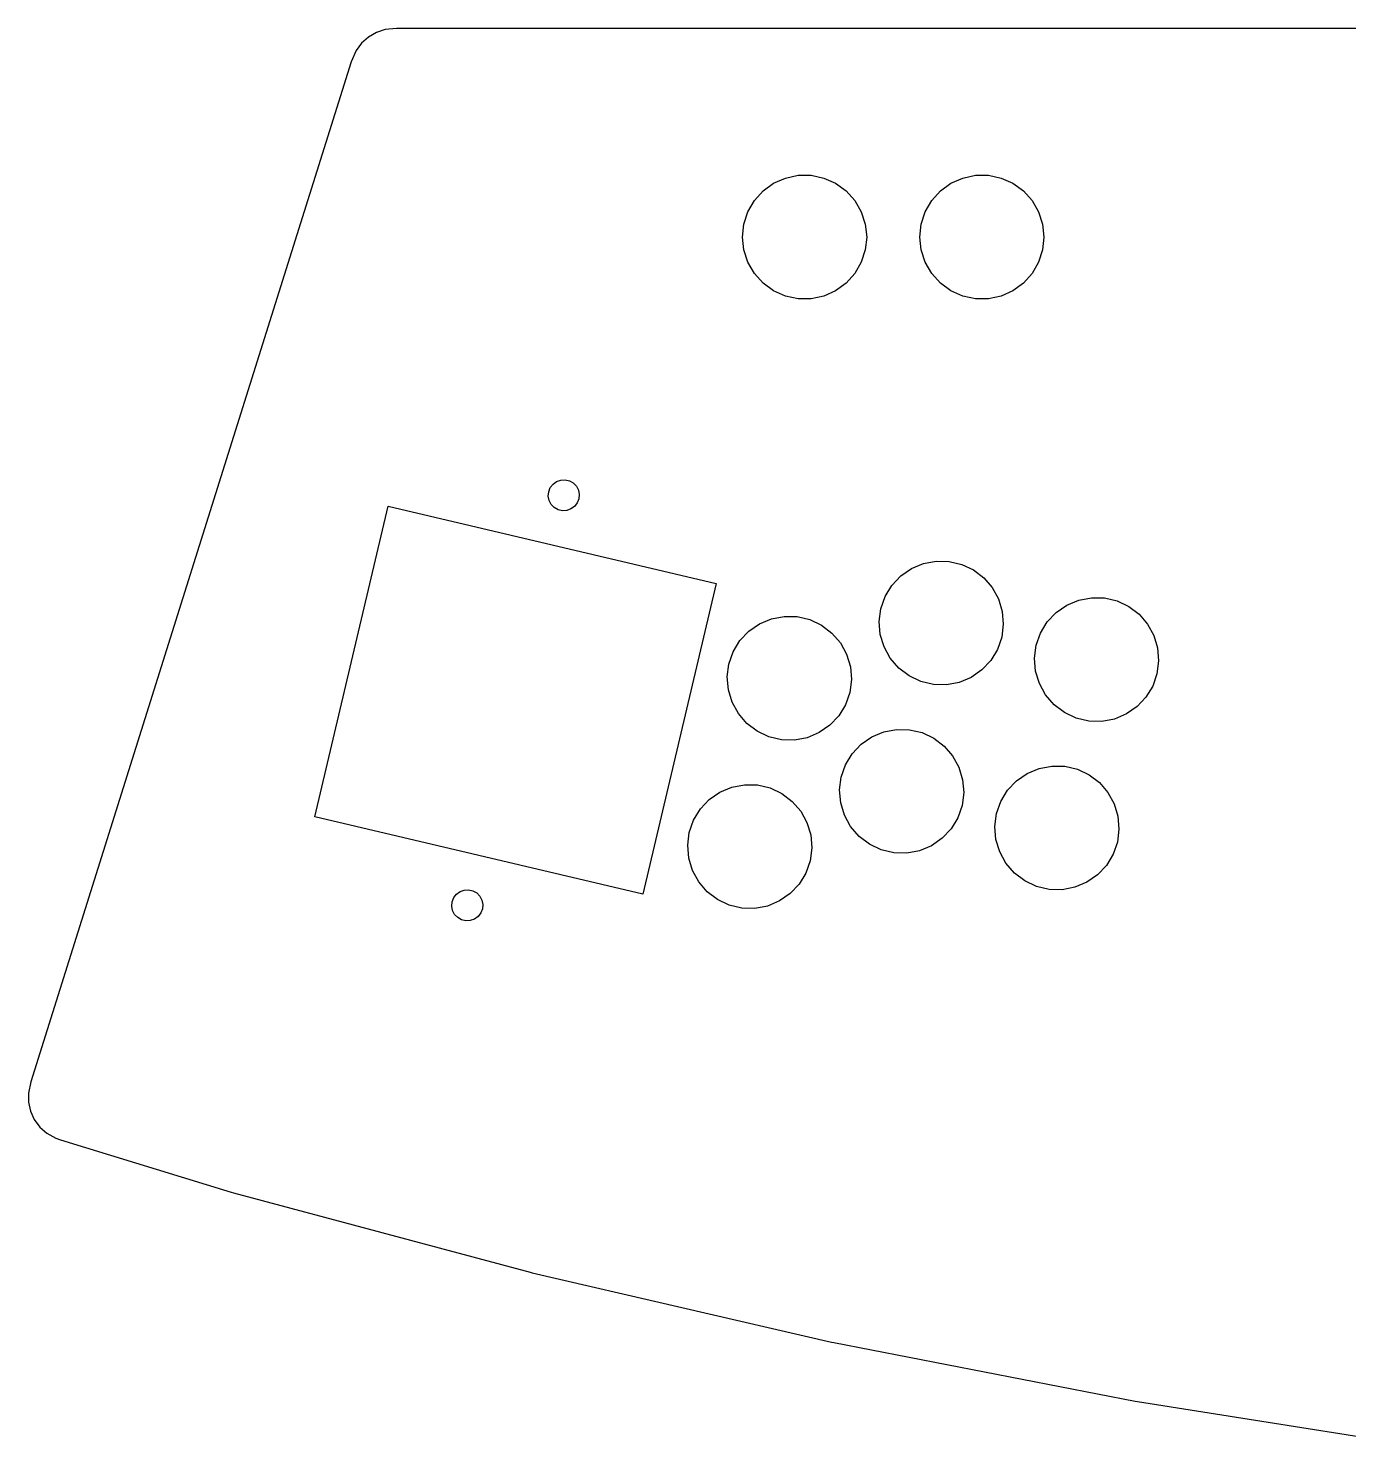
# Model space of a CAD drawing. Header units: metres. Extents: x -612 to 612, y -340 to 1400.
# Drawn here: x -612.3 to -314.4, y 1079.5 to 1400 of the extents above; entities that cross this region are included whole.
import ezdxf

# ---------------------------------------------------------------- set-up
doc = ezdxf.new("R2010")
doc.units = ezdxf.units.M

msp = doc.modelspace()

# ---------------------------------------------------------------- linework, layer by layer
for p, q in [((-535.553, 1398.05), (-537.098, 1396.65)), ((-533.753, 1399.09), (-535.553, 1398.05)), ((-531.775, 1399.73), (-533.753, 1399.09)), ((-529.184, 1400), (-531.775, 1399.73)), ((65, 1400), (-529.184, 1400)), ((-538.306, 1394.99), (-539.412, 1392.48)), ((-537.098, 1396.65), (-538.306, 1394.99)), ((-539.412, 1392.48), (-611.746, 1162.47)), ((-444.143, 1365.07), (-441.469, 1366.26)), ((-441.469, 1366.26), (-438.606, 1366.87)), ((-438.606, 1366.87), (-435.679, 1366.87)), ((-435.679, 1366.87), (-432.817, 1366.26)), ((-432.817, 1366.26), (-430.143, 1365.07)), ((-404.143, 1365.07), (-401.469, 1366.26)), ((-401.469, 1366.26), (-398.606, 1366.87)), ((-398.606, 1366.87), (-395.679, 1366.87)), ((-395.679, 1366.87), (-392.817, 1366.26)), ((-392.817, 1366.26), (-390.143, 1365.07)), ((-448.469, 1361.18), (-446.511, 1363.35)), ((-446.511, 1363.35), (-444.143, 1365.07)), ((-430.143, 1365.07), (-427.775, 1363.35)), ((-427.775, 1363.35), (-425.817, 1361.18)), ((-408.469, 1361.18), (-406.511, 1363.35)), ((-406.511, 1363.35), (-404.143, 1365.07)), ((-390.143, 1365.07), (-387.775, 1363.35)), ((-387.775, 1363.35), (-385.817, 1361.18)), ((-449.932, 1358.64), (-448.469, 1361.18)), ((-425.817, 1361.18), (-424.353, 1358.64)), ((-409.932, 1358.64), (-408.469, 1361.18)), ((-385.817, 1361.18), (-384.353, 1358.64)), ((-451.143, 1352.95), (-450.837, 1355.86)), ((-450.837, 1355.86), (-449.932, 1358.64)), ((-424.353, 1358.64), (-423.449, 1355.86)), ((-423.449, 1355.86), (-423.143, 1352.95)), ((-411.143, 1352.95), (-410.837, 1355.86)), ((-410.837, 1355.86), (-409.932, 1358.64)), ((-384.353, 1358.64), (-383.449, 1355.86)), ((-383.449, 1355.86), (-383.143, 1352.95)), ((-450.837, 1350.04), (-451.143, 1352.95)), ((-423.143, 1352.95), (-423.449, 1350.04)), ((-410.837, 1350.04), (-411.143, 1352.95)), ((-383.143, 1352.95), (-383.449, 1350.04)), ((-449.932, 1347.26), (-450.837, 1350.04)), ((-423.449, 1350.04), (-424.353, 1347.26)), ((-409.932, 1347.26), (-410.837, 1350.04)), ((-383.449, 1350.04), (-384.353, 1347.26)), ((-448.469, 1344.72), (-449.932, 1347.26)), ((-424.353, 1347.26), (-425.817, 1344.72)), ((-408.469, 1344.72), (-409.932, 1347.26)), ((-384.353, 1347.26), (-385.817, 1344.72)), ((-446.511, 1342.55), (-448.469, 1344.72)), ((-425.817, 1344.72), (-427.775, 1342.55)), ((-406.511, 1342.55), (-408.469, 1344.72)), ((-385.817, 1344.72), (-387.775, 1342.55)), ((-444.143, 1340.83), (-446.511, 1342.55)), ((-441.469, 1339.64), (-444.143, 1340.83)), ((-430.143, 1340.83), (-432.817, 1339.64)), ((-427.775, 1342.55), (-430.143, 1340.83)), ((-404.143, 1340.83), (-406.511, 1342.55)), ((-401.469, 1339.64), (-404.143, 1340.83)), ((-390.143, 1340.83), (-392.817, 1339.64)), ((-387.775, 1342.55), (-390.143, 1340.83)), ((-438.606, 1339.03), (-441.469, 1339.64)), ((-435.679, 1339.03), (-438.606, 1339.03)), ((-432.817, 1339.64), (-435.679, 1339.03)), ((-398.606, 1339.03), (-401.469, 1339.64)), ((-395.679, 1339.03), (-398.606, 1339.03)), ((-392.817, 1339.64), (-395.679, 1339.03)), ((-493.1, 1297.82), (-492.16, 1298.15)), ((-492.16, 1298.15), (-491.166, 1298.21)), ((-491.166, 1298.21), (-490.196, 1297.98)), ((-494.97, 1294.53), (-494.882, 1295.52)), ((-494.882, 1295.52), (-494.518, 1296.45)), ((-494.518, 1296.45), (-493.907, 1297.24)), ((-493.907, 1297.24), (-493.1, 1297.82)), ((-490.196, 1297.98), (-489.33, 1297.49)), ((-489.33, 1297.49), (-488.638, 1296.77)), ((-488.638, 1296.77), (-488.175, 1295.89)), ((-488.175, 1295.89), (-487.98, 1294.91)), ((-487.98, 1294.91), (-488.069, 1293.92)), ((-547.609, 1222.16), (-531.1, 1292.24)), ((-531.1, 1292.24), (-457.125, 1274.81)), ((-494.775, 1293.55), (-494.97, 1294.53)), ((-494.313, 1292.67), (-494.775, 1293.55)), ((-493.621, 1291.96), (-494.313, 1292.67)), ((-492.754, 1291.46), (-493.621, 1291.96)), ((-489.851, 1291.62), (-490.79, 1291.29)), ((-489.043, 1292.2), (-489.851, 1291.62)), ((-488.433, 1292.99), (-489.043, 1292.2)), ((-488.069, 1293.92), (-488.433, 1292.99)), ((-491.785, 1291.24), (-492.754, 1291.46)), ((-490.79, 1291.29), (-491.785, 1291.24)), ((-413.042, 1278.2), (-410.342, 1279.33)), ((-410.342, 1279.33), (-407.467, 1279.88)), ((-407.467, 1279.88), (-404.541, 1279.81)), ((-404.541, 1279.81), (-401.692, 1279.14)), ((-401.692, 1279.14), (-399.045, 1277.89)), ((-417.452, 1274.4), (-415.447, 1276.53)), ((-415.447, 1276.53), (-413.042, 1278.2)), ((-399.045, 1277.89), (-396.715, 1276.12)), ((-396.715, 1276.12), (-394.805, 1273.9)), ((-457.125, 1274.81), (-473.634, 1204.73)), ((-418.971, 1271.9), (-417.452, 1274.4)), ((-394.805, 1273.9), (-393.398, 1271.34)), ((-419.936, 1269.14), (-418.971, 1271.9)), ((-393.398, 1271.34), (-392.554, 1268.54)), ((-380.406, 1268.28), (-378.001, 1269.95)), ((-378.001, 1269.95), (-375.302, 1271.08)), ((-375.302, 1271.08), (-372.426, 1271.62)), ((-372.426, 1271.62), (-369.5, 1271.56)), ((-369.5, 1271.56), (-366.651, 1270.89)), ((-366.651, 1270.89), (-364.004, 1269.64)), ((-364.004, 1269.64), (-361.675, 1267.87)), ((-447.315, 1265.73), (-444.616, 1266.86)), ((-444.616, 1266.86), (-441.74, 1267.4)), ((-441.74, 1267.4), (-438.814, 1267.34)), ((-438.814, 1267.34), (-435.965, 1266.67)), ((-435.965, 1266.67), (-433.318, 1265.42)), ((-420.306, 1266.23), (-419.936, 1269.14)), ((-420.064, 1263.32), (-420.306, 1266.23)), ((-392.554, 1268.54), (-392.312, 1265.62)), ((-383.93, 1263.64), (-382.411, 1266.15)), ((-382.411, 1266.15), (-380.406, 1268.28)), ((-361.675, 1267.87), (-359.764, 1265.65)), ((-451.725, 1261.93), (-449.72, 1264.06)), ((-449.72, 1264.06), (-447.315, 1265.73)), ((-433.318, 1265.42), (-430.989, 1263.65)), ((-430.989, 1263.65), (-429.078, 1261.43)), ((-419.22, 1260.51), (-420.064, 1263.32)), ((-392.312, 1265.62), (-392.682, 1262.72)), ((-384.895, 1260.88), (-383.93, 1263.64)), ((-359.764, 1265.65), (-358.357, 1263.08)), ((-358.357, 1263.08), (-357.514, 1260.28)), ((-453.244, 1259.43), (-451.725, 1261.93)), ((-429.078, 1261.43), (-427.671, 1258.86)), ((-417.813, 1257.95), (-419.22, 1260.51)), ((-393.647, 1259.95), (-395.166, 1257.45)), ((-392.682, 1262.72), (-393.647, 1259.95)), ((-385.265, 1257.98), (-384.895, 1260.88)), ((-357.514, 1260.28), (-357.272, 1257.36)), ((-454.579, 1253.76), (-454.209, 1256.66)), ((-454.209, 1256.66), (-453.244, 1259.43)), ((-427.671, 1258.86), (-426.828, 1256.06)), ((-415.903, 1255.73), (-417.813, 1257.95)), ((-395.166, 1257.45), (-397.171, 1255.32)), ((-385.023, 1255.06), (-385.265, 1257.98)), ((-357.272, 1257.36), (-357.641, 1254.46)), ((-454.337, 1250.84), (-454.579, 1253.76)), ((-426.828, 1256.06), (-426.586, 1253.15)), ((-413.573, 1253.96), (-415.903, 1255.73)), ((-410.926, 1252.71), (-413.573, 1253.96)), ((-399.576, 1253.65), (-402.276, 1252.52)), ((-397.171, 1255.32), (-399.576, 1253.65)), ((-384.18, 1252.26), (-385.023, 1255.06)), ((-357.641, 1254.46), (-358.606, 1251.7)), ((-453.494, 1248.04), (-454.337, 1250.84)), ((-426.955, 1250.24), (-427.921, 1247.48)), ((-426.586, 1253.15), (-426.955, 1250.24)), ((-408.077, 1252.04), (-410.926, 1252.71)), ((-405.151, 1251.97), (-408.077, 1252.04)), ((-402.276, 1252.52), (-405.151, 1251.97)), ((-382.772, 1249.69), (-384.18, 1252.26)), ((-358.606, 1251.7), (-360.125, 1249.2)), ((-452.086, 1245.47), (-453.494, 1248.04)), ((-427.921, 1247.48), (-429.439, 1244.98)), ((-380.862, 1247.47), (-382.772, 1249.69)), ((-378.532, 1245.7), (-380.862, 1247.47)), ((-362.131, 1247.06), (-364.536, 1245.4)), ((-360.125, 1249.2), (-362.131, 1247.06)), ((-450.176, 1243.26), (-452.086, 1245.47)), ((-429.439, 1244.98), (-431.445, 1242.85)), ((-375.885, 1244.45), (-378.532, 1245.7)), ((-373.036, 1243.78), (-375.885, 1244.45)), ((-370.11, 1243.72), (-373.036, 1243.78)), ((-367.235, 1244.26), (-370.11, 1243.72)), ((-364.536, 1245.4), (-367.235, 1244.26)), ((-447.846, 1241.48), (-450.176, 1243.26)), ((-445.199, 1240.24), (-447.846, 1241.48)), ((-433.85, 1241.18), (-436.549, 1240.05)), ((-431.445, 1242.85), (-433.85, 1241.18)), ((-421.984, 1240.24), (-419.285, 1241.37)), ((-419.285, 1241.37), (-416.41, 1241.92)), ((-416.41, 1241.92), (-413.483, 1241.85)), ((-413.483, 1241.85), (-410.635, 1241.18)), ((-410.635, 1241.18), (-407.988, 1239.93)), ((-442.351, 1239.56), (-445.199, 1240.24)), ((-439.424, 1239.5), (-442.351, 1239.56)), ((-436.549, 1240.05), (-439.424, 1239.5)), ((-426.395, 1236.44), (-424.389, 1238.57)), ((-424.389, 1238.57), (-421.984, 1240.24)), ((-407.988, 1239.93), (-405.658, 1238.16)), ((-405.658, 1238.16), (-403.748, 1235.94)), ((-428.879, 1231.17), (-427.913, 1233.94)), ((-427.913, 1233.94), (-426.395, 1236.44)), ((-403.748, 1235.94), (-402.34, 1233.38)), ((-429.248, 1228.27), (-428.879, 1231.17)), ((-402.34, 1233.38), (-401.497, 1230.57)), ((-389.348, 1230.32), (-386.944, 1231.98)), ((-386.944, 1231.98), (-384.244, 1233.12)), ((-384.244, 1233.12), (-381.369, 1233.66)), ((-381.369, 1233.66), (-378.443, 1233.6)), ((-378.443, 1233.6), (-375.594, 1232.93)), ((-375.594, 1232.93), (-372.947, 1231.68)), ((-372.947, 1231.68), (-370.617, 1229.91)), ((-458.663, 1226.1), (-456.258, 1227.77)), ((-456.258, 1227.77), (-453.558, 1228.9)), ((-453.558, 1228.9), (-450.683, 1229.44)), ((-450.683, 1229.44), (-447.757, 1229.38)), ((-447.757, 1229.38), (-444.908, 1228.71)), ((-444.908, 1228.71), (-442.261, 1227.46)), ((-429.006, 1225.35), (-429.248, 1228.27)), ((-401.255, 1227.66), (-401.625, 1224.75)), ((-401.497, 1230.57), (-401.255, 1227.66)), ((-392.873, 1225.68), (-391.354, 1228.19)), ((-391.354, 1228.19), (-389.348, 1230.32)), ((-370.617, 1229.91), (-368.707, 1227.69)), ((-368.707, 1227.69), (-367.3, 1225.12)), ((-460.668, 1223.97), (-458.663, 1226.1)), ((-442.261, 1227.46), (-439.931, 1225.69)), ((-439.931, 1225.69), (-438.021, 1223.47)), ((-428.163, 1222.55), (-429.006, 1225.35)), ((-401.625, 1224.75), (-402.59, 1221.99)), ((-393.838, 1222.92), (-392.873, 1225.68)), ((-367.3, 1225.12), (-366.456, 1222.32)), ((-473.634, 1204.73), (-547.609, 1222.16)), ((-463.152, 1218.7), (-462.187, 1221.46)), ((-462.187, 1221.46), (-460.668, 1223.97)), ((-438.021, 1223.47), (-436.614, 1220.9)), ((-426.756, 1219.99), (-428.163, 1222.55)), ((-402.59, 1221.99), (-404.109, 1219.49)), ((-394.208, 1220.02), (-393.838, 1222.92)), ((-366.456, 1222.32), (-366.214, 1219.4)), ((-463.522, 1215.8), (-463.152, 1218.7)), ((-436.614, 1220.9), (-435.771, 1218.1)), ((-435.771, 1218.1), (-435.528, 1215.18)), ((-424.845, 1217.77), (-426.756, 1219.99)), ((-404.109, 1219.49), (-406.114, 1217.36)), ((-393.965, 1217.1), (-394.208, 1220.02)), ((-366.214, 1219.4), (-366.584, 1216.5)), ((-463.28, 1212.88), (-463.522, 1215.8)), ((-435.528, 1215.18), (-435.898, 1212.28)), ((-422.516, 1216), (-424.845, 1217.77)), ((-419.869, 1214.75), (-422.516, 1216)), ((-417.02, 1214.08), (-419.869, 1214.75)), ((-408.519, 1215.69), (-411.218, 1214.56)), ((-406.114, 1217.36), (-408.519, 1215.69)), ((-393.122, 1214.3), (-393.965, 1217.1)), ((-366.584, 1216.5), (-367.549, 1213.74)), ((-462.436, 1210.08), (-463.28, 1212.88)), ((-435.898, 1212.28), (-436.863, 1209.52)), ((-414.094, 1214.01), (-417.02, 1214.08)), ((-411.218, 1214.56), (-414.094, 1214.01)), ((-391.715, 1211.73), (-393.122, 1214.3)), ((-389.805, 1209.51), (-391.715, 1211.73)), ((-367.549, 1213.74), (-369.068, 1211.23)), ((-461.029, 1207.51), (-462.436, 1210.08)), ((-436.863, 1209.52), (-438.382, 1207.02)), ((-387.475, 1207.74), (-389.805, 1209.51)), ((-371.073, 1209.1), (-373.478, 1207.43)), ((-369.068, 1211.23), (-371.073, 1209.1)), ((-515.691, 1204.77), (-514.883, 1205.35)), ((-514.883, 1205.35), (-513.944, 1205.68)), ((-513.944, 1205.68), (-512.949, 1205.74)), ((-512.949, 1205.74), (-511.98, 1205.51)), ((-511.98, 1205.51), (-511.114, 1205.02)), ((-459.119, 1205.29), (-461.029, 1207.51)), ((-456.789, 1203.52), (-459.119, 1205.29)), ((-438.382, 1207.02), (-440.388, 1204.88)), ((-384.828, 1206.49), (-387.475, 1207.74)), ((-381.979, 1205.82), (-384.828, 1206.49)), ((-379.053, 1205.76), (-381.979, 1205.82)), ((-376.178, 1206.3), (-379.053, 1205.76)), ((-373.478, 1207.43), (-376.178, 1206.3)), ((-516.754, 1202.06), (-516.666, 1203.06)), ((-516.559, 1201.09), (-516.754, 1202.06)), ((-516.666, 1203.06), (-516.301, 1203.98)), ((-516.301, 1203.98), (-515.691, 1204.77)), ((-511.114, 1205.02), (-510.421, 1204.3)), ((-510.421, 1204.3), (-509.959, 1203.42)), ((-509.959, 1203.42), (-509.764, 1202.44)), ((-509.764, 1202.44), (-509.852, 1201.45)), ((-454.142, 1202.27), (-456.789, 1203.52)), ((-451.293, 1201.6), (-454.142, 1202.27)), ((-445.492, 1202.08), (-448.367, 1201.54)), ((-442.793, 1203.22), (-445.492, 1202.08)), ((-440.388, 1204.88), (-442.793, 1203.22)), ((-516.096, 1200.2), (-516.559, 1201.09)), ((-515.404, 1199.49), (-516.096, 1200.2)), ((-514.538, 1198.99), (-515.404, 1199.49)), ((-513.568, 1198.77), (-514.538, 1198.99)), ((-512.574, 1198.82), (-513.568, 1198.77)), ((-511.634, 1199.15), (-512.574, 1198.82)), ((-510.827, 1199.74), (-511.634, 1199.15)), ((-510.216, 1200.52), (-510.827, 1199.74)), ((-509.852, 1201.45), (-510.216, 1200.52)), ((-448.367, 1201.54), (-451.293, 1201.6)), ((-611.746, 1162.47), (-612.264, 1159.91)), ((-612.264, 1159.91), (-612.244, 1157.83)), ((-612.244, 1157.83), (-611.793, 1155.8)), ((-611.793, 1155.8), (-610.929, 1153.91)), ((-610.929, 1153.91), (-609.692, 1152.24)), ((-609.692, 1152.24), (-608.133, 1150.87)), ((-608.133, 1150.87), (-606.111, 1149.72)), ((-606.111, 1149.72), (-605.019, 1149.32)), ((-605.019, 1149.32), (-566.525, 1137.55)), ((-566.525, 1137.55), (-566.022, 1137.41)), ((-566.022, 1137.41), (-499.097, 1119.48)), ((-499.097, 1119.48), (-498.588, 1119.35)), ((-498.588, 1119.35), (-431.078, 1103.76)), ((-431.078, 1103.76), (-430.566, 1103.65)), ((-430.566, 1103.65), (-362.553, 1090.43)), ((-362.553, 1090.43), (-362.037, 1090.34)), ((-362.037, 1090.34), (-293.606, 1079.5))]:
    msp.add_line(p, q)

doc.saveas('drawing.dxf')
